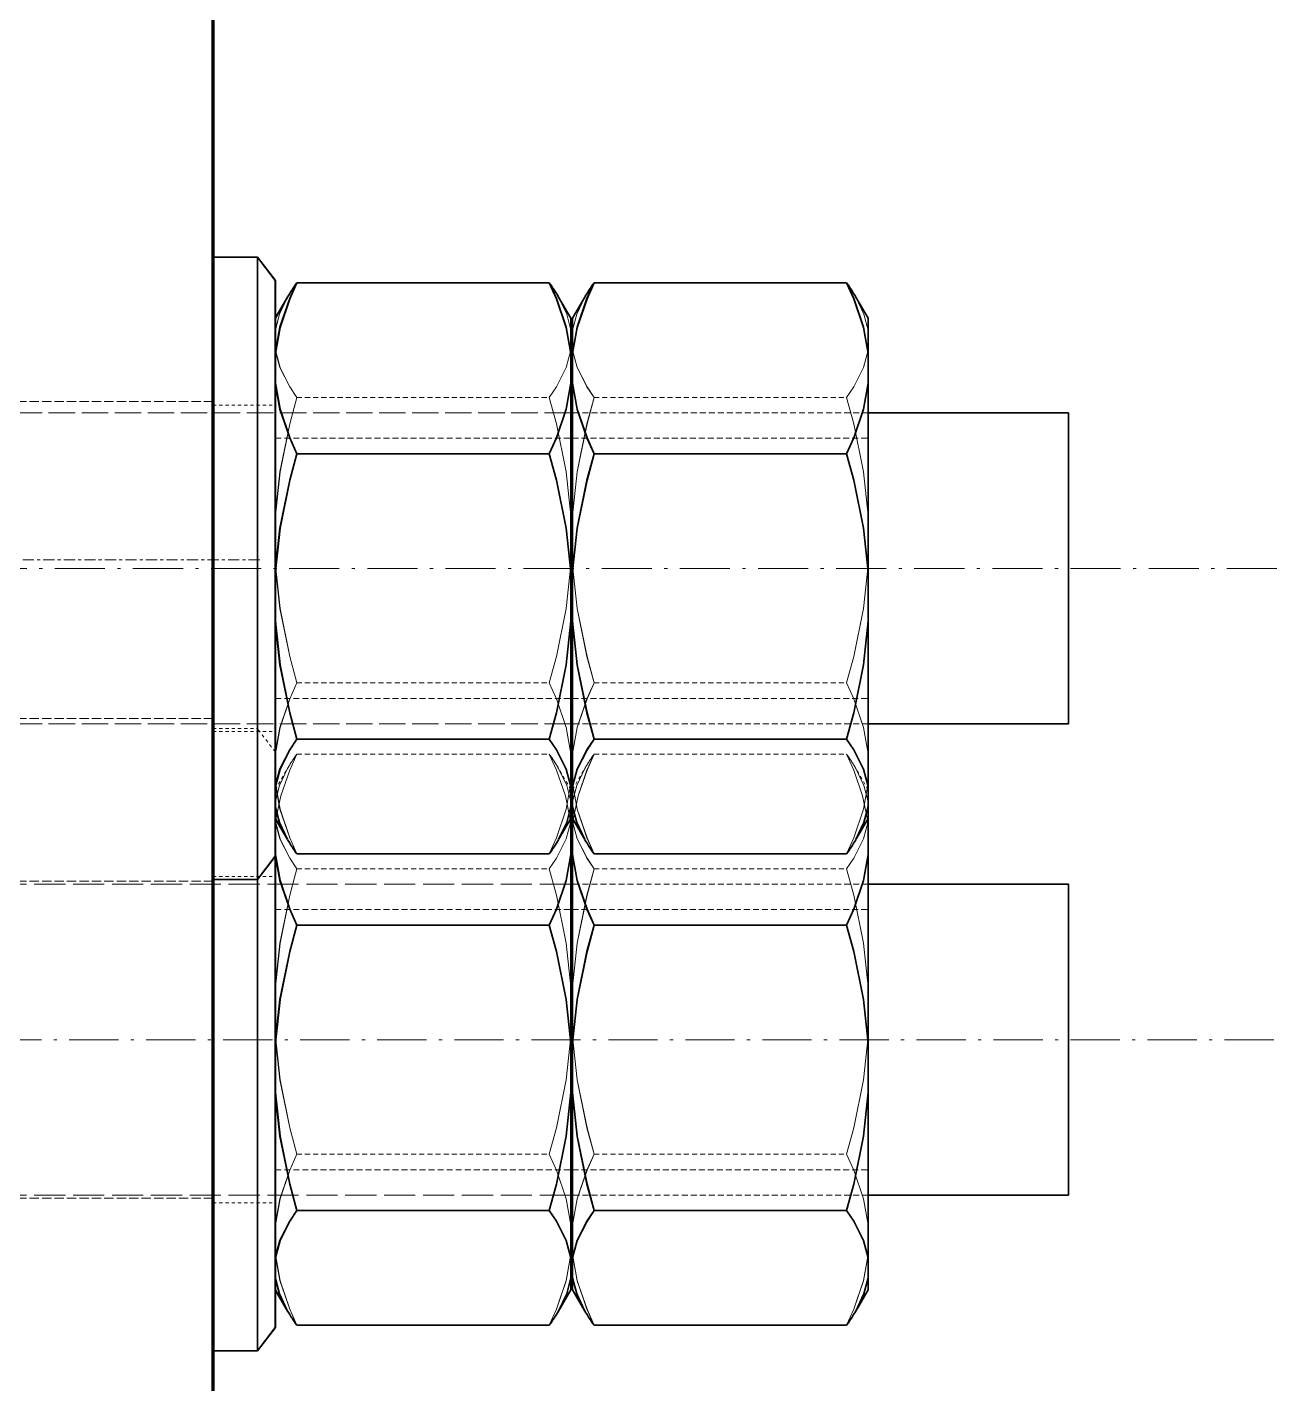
# Model space of a CAD drawing. Header units: millimetres. Extents: x 12184 to 41592, y 8990 to 29785.
# Drawn here: x 22309.97 to 22350.15, y 17357.9 to 17401.52 of the extents above; entities that cross this region are included whole.
import ezdxf

# ---------------------------------------------------------------- set-up
doc = ezdxf.new("R2010")
doc.units = ezdxf.units.MM
doc.linetypes.add('DASHDOT', pattern=[18.5, 12, -3, 0.5, -3])
doc.linetypes.add('DASHED', pattern=[15, 12, -3])

# ---------------------------------------------------------------- blocks, each defined once
blk = doc.blocks.new('A$C55E021B5')
at = {"color": 7, "lineweight": 35, "ltscale": 0.158333}
blk.add_line((1178.701, 1211.53), (1178.701, 1116.53), dxfattribs=at)
at = {"color": 7, "lineweight": 140, "ltscale": 0.158333}
blk.add_line((1178.701, 1116.53), (1178.701, 1211.53), dxfattribs=at)
at = {"color": 7, "lineweight": 35, "ltscale": 0.001576}
for p, q in [((1176.701, 1156.767), (1177.277, 1157.517)), ((1176.701, 1138.267), (1177.277, 1137.517)), ((1176.701, 1123.112), (1177.277, 1122.362))]:
    blk.add_line(p, q, dxfattribs=at)
at = {"color": 7, "lineweight": 35, "ltscale": 0.031951}
for p, q in [((1177.277, 1157.517), (1177.277, 1138.347)), ((1178.701, 1157.517), (1178.701, 1138.347))]:
    blk.add_line(p, q, dxfattribs=at)
at = {"color": 7, "linetype": 'DASHED', "lineweight": 13, "ltscale": 0.001383}
blk.add_line((1177.277, 1157.517), (1177.277, 1156.688), dxfattribs=at)
at = {"color": 7, "lineweight": 35, "ltscale": 0.002374}
for p, q in [((1178.701, 1157.517), (1177.277, 1157.517)), ((1178.701, 1137.517), (1177.277, 1137.517)), ((1178.701, 1122.362), (1177.277, 1122.362))]:
    blk.add_line(p, q, dxfattribs=at)
at = {"color": 7, "lineweight": 35, "ltscale": 0.013528}
for p, q in [((1166.452, 1156.696), (1158.335, 1156.696)), ((1176.01, 1156.696), (1167.893, 1156.696)), ((1166.452, 1151.201), (1158.335, 1151.201)), ((1176.01, 1151.201), (1167.893, 1151.201)), ((1166.452, 1142.023), (1158.335, 1142.023)), ((1176.01, 1142.023), (1167.893, 1142.023)), ((1166.452, 1138.339), (1158.335, 1138.339)), ((1176.01, 1138.339), (1167.893, 1138.339)), ((1166.452, 1136.046), (1158.335, 1136.046)), ((1176.01, 1136.046), (1167.893, 1136.046)), ((1166.452, 1126.868), (1158.335, 1126.868)), ((1176.01, 1126.868), (1167.893, 1126.868)), ((1166.452, 1123.184), (1158.335, 1123.184)), ((1176.01, 1123.184), (1167.893, 1123.184))]:
    blk.add_line(p, q, dxfattribs=at)
at = {"color": 7, "lineweight": 35, "ltscale": 0.029554}
blk.add_line((1176.701, 1156.767), (1176.701, 1139.035), dxfattribs=at)
at = {"color": 7, "linetype": 'DASHED', "lineweight": 13, "ltscale": 0.031951}
blk.add_line((1177.277, 1156.688), (1177.277, 1137.517), dxfattribs=at)
at = {"color": 7, "lineweight": 35, "ltscale": 0.001316}
for p, q in [((1157.643, 1155.558), (1158.038, 1156.241)), ((1167.143, 1155.558), (1166.749, 1156.241)), ((1167.201, 1155.558), (1167.596, 1156.241)), ((1176.701, 1155.558), (1176.306, 1156.241)), ((1157.643, 1139.477), (1158.038, 1138.793)), ((1167.143, 1139.477), (1166.749, 1138.793)), ((1167.201, 1139.477), (1167.596, 1138.793)), ((1176.701, 1139.477), (1176.306, 1138.793)), ((1157.643, 1124.322), (1158.038, 1123.638)), ((1167.143, 1124.322), (1166.749, 1123.638)), ((1167.201, 1124.322), (1167.596, 1123.638)), ((1176.701, 1124.322), (1176.306, 1123.638))]:
    blk.add_line(p, q, dxfattribs=at)
at = {"color": 7, "lineweight": 35, "ltscale": 0.001886}
for p, q in [((1157.643, 1155.558), (1157.643, 1154.426)), ((1167.143, 1155.558), (1167.143, 1154.426)), ((1167.201, 1155.558), (1167.201, 1154.426)), ((1176.701, 1155.558), (1176.701, 1154.426))]:
    blk.add_line(p, q, dxfattribs=at)
at = {"color": 7, "lineweight": 35, "ltscale": 0.001592}
for p, q in [((1157.643, 1153.471), (1157.643, 1154.426)), ((1167.143, 1153.471), (1167.143, 1154.426)), ((1167.201, 1153.471), (1167.201, 1154.426)), ((1176.701, 1153.471), (1176.701, 1154.426)), ((1157.643, 1138.316), (1157.643, 1139.271)), ((1167.143, 1138.316), (1167.143, 1139.271)), ((1167.201, 1138.316), (1167.201, 1139.271))]:
    blk.add_line(p, q, dxfattribs=at)
at = {"color": 7, "lineweight": 35, "ltscale": 0.010101}
for p, q in [((1157.643, 1153.471), (1157.643, 1147.41)), ((1167.143, 1153.471), (1167.143, 1147.41)), ((1167.201, 1153.471), (1167.201, 1147.41)), ((1176.701, 1153.471), (1176.701, 1147.41)), ((1157.643, 1138.316), (1157.643, 1132.255)), ((1167.143, 1138.316), (1167.143, 1132.255)), ((1167.201, 1138.316), (1167.201, 1132.255))]:
    blk.add_line(p, q, dxfattribs=at)
at = {"color": 7, "linetype": 'DASHED', "lineweight": 13, "ltscale": 0.013528}
for p, q in [((1166.452, 1153.011), (1158.335, 1153.011)), ((1176.01, 1153.011), (1167.893, 1153.011)), ((1166.452, 1143.833), (1158.335, 1143.833)), ((1176.01, 1143.833), (1167.893, 1143.833)), ((1166.452, 1141.541), (1158.335, 1141.541)), ((1176.01, 1141.541), (1167.893, 1141.541)), ((1166.452, 1137.856), (1158.335, 1137.856)), ((1176.01, 1137.856), (1167.893, 1137.856)), ((1166.452, 1128.678), (1158.335, 1128.678)), ((1176.01, 1128.678), (1167.893, 1128.678))]:
    blk.add_line(p, q, dxfattribs=at)
at = {"color": 7, "lineweight": 35, "ltscale": 0.00501}
blk.add_line((1151.201, 1152.517), (1151.201, 1149.511), dxfattribs=at)
at = {"color": 7, "lineweight": 35, "ltscale": 0.010737}
for p, q in [((1151.201, 1152.517), (1157.643, 1152.517)), ((1151.201, 1142.517), (1157.643, 1142.517)), ((1151.201, 1137.362), (1157.643, 1137.362)), ((1151.201, 1127.362), (1157.643, 1127.362))]:
    blk.add_line(p, q, dxfattribs=at)
at = {"color": 7, "linetype": 'DASHED', "lineweight": 13, "ltscale": 0.015834}
for p, q in [((1157.643, 1152.517), (1167.144, 1152.517)), ((1157.643, 1142.517), (1167.144, 1142.517)), ((1157.643, 1137.362), (1167.144, 1137.362)), ((1157.643, 1127.362), (1167.144, 1127.362))]:
    blk.add_line(p, q, dxfattribs=at)
at = {"color": 7, "lineweight": 35, "ltscale": 9.53674e-05}
for p, q in [((1167.144, 1152.517), (1167.201, 1152.517)), ((1167.144, 1142.517), (1167.201, 1142.517)), ((1167.144, 1137.362), (1167.201, 1137.362)), ((1167.144, 1127.362), (1167.201, 1127.362))]:
    blk.add_line(p, q, dxfattribs=at)
at = {"color": 7, "linetype": 'DASHED', "lineweight": 13, "ltscale": 0.070834}
for p, q in [((1167.201, 1152.517), (1209.701, 1152.517)), ((1167.201, 1142.517), (1209.701, 1142.517))]:
    blk.add_line(p, q, dxfattribs=at)
at = {"color": 7, "linetype": 'DASHED', "lineweight": 13, "ltscale": 0.003333}
for p, q in [((1178.701, 1152.767), (1176.701, 1152.767)), ((1178.701, 1142.267), (1176.701, 1142.267)), ((1178.701, 1137.612), (1176.701, 1137.612)), ((1178.701, 1127.112), (1176.701, 1127.112))]:
    blk.add_line(p, q, dxfattribs=at)
at = {"color": 7, "linetype": 'DASHED', "lineweight": 13, "ltscale": 0.025}
for p, q in [((1178.701, 1152.886), (1193.701, 1152.886)), ((1178.701, 1142.686), (1193.701, 1142.686)), ((1178.701, 1137.462), (1193.701, 1137.462)), ((1178.701, 1127.262), (1193.701, 1127.262))]:
    blk.add_line(p, q, dxfattribs=at)
at = {"color": 7, "linetype": 'DASHED', "lineweight": 13, "ltscale": 0.015833}
for p, q in [((1167.143, 1151.705), (1157.643, 1151.705)), ((1176.701, 1151.705), (1167.201, 1151.705)), ((1167.143, 1143.329), (1157.643, 1143.329)), ((1176.701, 1143.329), (1167.201, 1143.329)), ((1167.143, 1136.55), (1157.643, 1136.55)), ((1176.701, 1136.55), (1167.201, 1136.55)), ((1167.143, 1128.174), (1157.643, 1128.174)), ((1176.701, 1128.174), (1167.201, 1128.174))]:
    blk.add_line(p, q, dxfattribs=at)
at = {"color": 7, "lineweight": 35, "ltscale": 0.011657}
for p, q in [((1151.201, 1149.511), (1151.201, 1142.517)), ((1151.201, 1127.362), (1151.201, 1134.356))]:
    blk.add_line(p, q, dxfattribs=at)
at = {"color": 7, "linetype": 'DASHDOT', "lineweight": 13, "ltscale": 0.03}
blk.add_line((1177.201, 1147.786), (1195.201, 1147.786), dxfattribs=at)
at = {"color": 7, "linetype": 'DASHDOT', "lineweight": 13, "ltscale": 0.134001}
blk.add_line((1144.501, 1147.517), (1224.902, 1147.517), dxfattribs=at)
at = {"color": 7, "lineweight": 35, "ltscale": 0.00266}
for p, q in [((1157.643, 1145.814), (1157.643, 1147.41)), ((1167.143, 1145.814), (1167.143, 1147.41)), ((1167.201, 1145.814), (1167.201, 1147.41)), ((1176.701, 1145.814), (1176.701, 1147.41)), ((1157.643, 1130.659), (1157.643, 1132.255)), ((1167.143, 1130.659), (1167.143, 1132.255)), ((1167.201, 1130.659), (1167.201, 1132.255)), ((1176.701, 1130.659), (1176.701, 1132.255))]:
    blk.add_line(p, q, dxfattribs=at)
at = {"color": 7, "lineweight": 35, "ltscale": 0.008855}
for p, q in [((1157.643, 1145.814), (1157.643, 1140.501)), ((1167.143, 1145.814), (1167.143, 1140.501)), ((1167.201, 1145.814), (1167.201, 1140.501)), ((1176.701, 1145.814), (1176.701, 1140.501)), ((1157.643, 1130.659), (1157.643, 1125.346)), ((1167.143, 1130.659), (1167.143, 1125.346)), ((1167.201, 1130.659), (1167.201, 1125.346)), ((1176.701, 1130.659), (1176.701, 1125.346))]:
    blk.add_line(p, q, dxfattribs=at)
at = {"color": 7, "linetype": 'DASHED', "lineweight": 13, "ltscale": 0.001576}
blk.add_line((1176.701, 1141.612), (1177.277, 1142.362), dxfattribs=at)
at = {"color": 7, "linetype": 'DASHED', "lineweight": 13, "ltscale": 0.008075}
blk.add_line((1177.277, 1142.362), (1177.277, 1137.517), dxfattribs=at)
at = {"color": 7, "linetype": 'DASHED', "lineweight": 13, "ltscale": 0.002374}
blk.add_line((1178.701, 1142.362), (1177.277, 1142.362), dxfattribs=at)
at = {"color": 7, "linetype": 'DASHED', "lineweight": 13, "ltscale": 0.03195}
blk.add_line((1177.277, 1141.533), (1177.277, 1122.362), dxfattribs=at)
at = {"color": 7, "linetype": 'DASHED', "lineweight": 13, "ltscale": 0.001316}
for p, q in [((1157.643, 1140.402), (1158.038, 1141.086)), ((1167.143, 1140.402), (1166.749, 1141.086)), ((1167.201, 1140.402), (1167.596, 1141.086)), ((1176.701, 1140.402), (1176.306, 1141.086))]:
    blk.add_line(p, q, dxfattribs=at)
at = {"color": 7, "lineweight": 35, "ltscale": 0.001068}
for p, q in [((1157.643, 1139.861), (1157.643, 1140.501)), ((1167.143, 1139.861), (1167.143, 1140.501)), ((1167.201, 1139.861), (1167.201, 1140.501)), ((1176.701, 1139.861), (1176.701, 1140.501)), ((1157.643, 1124.706), (1157.643, 1125.346)), ((1167.143, 1124.706), (1167.143, 1125.346)), ((1167.201, 1124.706), (1167.201, 1125.346)), ((1176.701, 1124.706), (1176.701, 1125.346))]:
    blk.add_line(p, q, dxfattribs=at)
at = {"color": 7, "lineweight": 35, "ltscale": 0.000639343}
for p, q in [((1157.643, 1139.861), (1157.643, 1139.477)), ((1167.143, 1139.861), (1167.143, 1139.477)), ((1167.201, 1139.861), (1167.201, 1139.477)), ((1176.701, 1139.861), (1176.701, 1139.477)), ((1157.643, 1124.706), (1157.643, 1124.322)), ((1167.143, 1124.706), (1167.143, 1124.322)), ((1167.201, 1124.706), (1167.201, 1124.322)), ((1176.701, 1124.706), (1176.701, 1124.322))]:
    blk.add_line(p, q, dxfattribs=at)
at = {"color": 7, "lineweight": 35, "ltscale": 0.000343704}
for p, q in [((1157.643, 1139.477), (1157.643, 1139.271)), ((1167.143, 1139.477), (1167.143, 1139.271)), ((1167.201, 1139.477), (1167.201, 1139.271))]:
    blk.add_line(p, q, dxfattribs=at)
at = {"color": 7, "lineweight": 35, "ltscale": 0.000288735}
for p, q in [((1157.643, 1139.271), (1157.663, 1139.443)), ((1167.201, 1139.271), (1167.221, 1139.443))]:
    blk.add_line(p, q, dxfattribs=at)
at = {"color": 7, "lineweight": 35, "ltscale": 0.000288649}
for p, q in [((1167.143, 1139.271), (1167.124, 1139.443)), ((1176.701, 1139.271), (1176.682, 1139.443))]:
    blk.add_line(p, q, dxfattribs=at)
at = {"color": 7, "lineweight": 35, "ltscale": 0.001279}
for p, q in [((1176.701, 1139.035), (1176.701, 1138.267)), ((1176.701, 1123.88), (1176.701, 1123.112))]:
    blk.add_line(p, q, dxfattribs=at)
at = {"color": 7, "lineweight": 35, "ltscale": 0.025229}
blk.add_line((1176.701, 1139.017), (1176.701, 1123.88), dxfattribs=at)
at = {"color": 7, "lineweight": 35, "ltscale": 0.010021}
blk.add_line((1176.701, 1138.268), (1176.701, 1132.255), dxfattribs=at)
at = {"color": 7, "lineweight": 35, "ltscale": 0.001383}
for p, q in [((1177.277, 1138.347), (1177.277, 1137.517)), ((1178.701, 1138.347), (1178.701, 1137.517)), ((1177.277, 1123.192), (1177.277, 1122.362)), ((1178.701, 1123.192), (1178.701, 1122.362))]:
    blk.add_line(p, q, dxfattribs=at)
at = {"color": 7, "linetype": 'DASHED', "lineweight": 13, "ltscale": 0.000909042}
blk.add_line((1178.701, 1138.063), (1178.701, 1137.517), dxfattribs=at)
at = {"color": 7, "lineweight": 35, "ltscale": 0.005009}
blk.add_line((1151.201, 1134.356), (1151.201, 1137.362), dxfattribs=at)
at = {"color": 7, "linetype": 'DASHED', "lineweight": 13, "ltscale": 0.083334}
for p, q in [((1167.201, 1137.362), (1217.201, 1137.362)), ((1167.201, 1127.362), (1217.201, 1127.362))]:
    blk.add_line(p, q, dxfattribs=at)
at = {"color": 7, "lineweight": 35, "ltscale": 0.023875}
for p, q in [((1177.277, 1137.517), (1177.277, 1123.192)), ((1178.701, 1137.517), (1178.701, 1123.192))]:
    blk.add_line(p, q, dxfattribs=at)
at = {"color": 7, "linetype": 'DASHDOT', "lineweight": 13, "ltscale": 0.132001}
blk.add_line((1144.601, 1132.362), (1223.802, 1132.362), dxfattribs=at)
at = {"color": 7, "lineweight": 35}
for points in [[(1157.643, 1154.426), (1157.794, 1155.266), (1158.106, 1156.188), (1158.335, 1156.696)], [(1167.143, 1154.426), (1166.993, 1155.266), (1166.681, 1156.188), (1166.452, 1156.696)], [(1167.201, 1154.426), (1167.352, 1155.266), (1167.664, 1156.188), (1167.893, 1156.696)], [(1176.701, 1154.426), (1176.551, 1155.266), (1176.239, 1156.188), (1176.01, 1156.696)], [(1157.643, 1153.471), (1157.794, 1152.631), (1158.106, 1151.71), (1158.335, 1151.201)], [(1167.143, 1153.471), (1166.993, 1152.631), (1166.681, 1151.71), (1166.452, 1151.201)], [(1167.201, 1153.471), (1167.352, 1152.631), (1167.664, 1151.71), (1167.893, 1151.201)], [(1176.701, 1153.471), (1176.551, 1152.631), (1176.239, 1151.71), (1176.01, 1151.201)], [(1157.643, 1147.41), (1157.794, 1148.813), (1158.106, 1150.353), (1158.335, 1151.201)], [(1167.143, 1147.41), (1166.993, 1148.813), (1166.681, 1150.353), (1166.452, 1151.201)], [(1167.201, 1147.41), (1167.352, 1148.813), (1167.664, 1150.353), (1167.893, 1151.201)], [(1176.701, 1147.41), (1176.551, 1148.813), (1176.239, 1150.353), (1176.01, 1151.201)], [(1157.643, 1145.814), (1157.794, 1144.412), (1158.106, 1142.872), (1158.335, 1142.023)], [(1167.143, 1145.814), (1166.993, 1144.412), (1166.681, 1142.872), (1166.452, 1142.023)], [(1167.201, 1145.814), (1167.352, 1144.412), (1167.664, 1142.872), (1167.893, 1142.023)], [(1176.701, 1145.814), (1176.551, 1144.412), (1176.239, 1142.872), (1176.01, 1142.023)], [(1157.643, 1140.501), (1157.794, 1141.064), (1158.106, 1141.682), (1158.335, 1142.023)], [(1167.143, 1140.501), (1166.993, 1141.064), (1166.681, 1141.682), (1166.452, 1142.023)], [(1167.201, 1140.501), (1167.352, 1141.064), (1167.664, 1141.682), (1167.893, 1142.023)], [(1176.701, 1140.501), (1176.551, 1141.064), (1176.239, 1141.682), (1176.01, 1142.023)], [(1157.643, 1139.861), (1157.775, 1139.349), (1158.038, 1138.793)], [(1167.143, 1139.861), (1167.012, 1139.349), (1166.749, 1138.793)], [(1167.201, 1139.861), (1167.333, 1139.349), (1167.596, 1138.793)], [(1176.701, 1139.861), (1176.57, 1139.349), (1176.306, 1138.793)], [(1157.643, 1138.316), (1157.794, 1137.476), (1158.106, 1136.554), (1158.335, 1136.046)], [(1167.143, 1138.316), (1166.993, 1137.476), (1166.681, 1136.554), (1166.452, 1136.046)], [(1167.201, 1138.316), (1167.352, 1137.476), (1167.664, 1136.554), (1167.893, 1136.046)], [(1176.701, 1138.316), (1176.551, 1137.476), (1176.239, 1136.554), (1176.01, 1136.046)], [(1157.643, 1132.255), (1157.794, 1133.657), (1158.106, 1135.198), (1158.335, 1136.046)], [(1167.143, 1132.255), (1166.993, 1133.657), (1166.681, 1135.198), (1166.452, 1136.046)], [(1167.201, 1132.255), (1167.352, 1133.657), (1167.664, 1135.198), (1167.893, 1136.046)], [(1176.701, 1132.255), (1176.551, 1133.657), (1176.239, 1135.198), (1176.01, 1136.046)], [(1157.643, 1130.659), (1157.794, 1129.257), (1158.106, 1127.717), (1158.335, 1126.868)], [(1167.143, 1130.659), (1166.993, 1129.257), (1166.681, 1127.717), (1166.452, 1126.868)], [(1167.201, 1130.659), (1167.352, 1129.257), (1167.664, 1127.717), (1167.893, 1126.868)], [(1176.701, 1130.659), (1176.551, 1129.257), (1176.239, 1127.717), (1176.01, 1126.868)], [(1157.643, 1125.346), (1157.794, 1125.909), (1158.106, 1126.527), (1158.335, 1126.868)], [(1167.143, 1125.346), (1166.993, 1125.909), (1166.681, 1126.527), (1166.452, 1126.868)], [(1167.201, 1125.346), (1167.352, 1125.909), (1167.664, 1126.527), (1167.893, 1126.868)], [(1176.701, 1125.346), (1176.551, 1125.909), (1176.239, 1126.527), (1176.01, 1126.868)], [(1157.643, 1124.706), (1157.775, 1124.193), (1158.038, 1123.638)], [(1167.143, 1124.706), (1167.012, 1124.193), (1166.749, 1123.638)], [(1167.201, 1124.706), (1167.333, 1124.193), (1167.596, 1123.638)], [(1176.701, 1124.706), (1176.57, 1124.193), (1176.306, 1123.638)]]:
    blk.add_lwpolyline(points, dxfattribs=at)
at = {"color": 7, "linetype": 'DASHED', "lineweight": 13}
for points in [[(1157.643, 1155.174), (1157.775, 1155.686), (1158.038, 1156.241)], [(1167.143, 1155.174), (1167.012, 1155.686), (1166.749, 1156.241)], [(1167.201, 1155.174), (1167.333, 1155.686), (1167.596, 1156.241)], [(1176.701, 1155.174), (1176.57, 1155.686), (1176.306, 1156.241)], [(1157.643, 1154.533), (1157.794, 1153.97), (1158.106, 1153.352), (1158.335, 1153.011)], [(1167.143, 1154.533), (1166.993, 1153.97), (1166.681, 1153.352), (1166.452, 1153.011)], [(1167.201, 1154.533), (1167.352, 1153.97), (1167.664, 1153.352), (1167.893, 1153.011)], [(1176.701, 1154.533), (1176.551, 1153.97), (1176.239, 1153.352), (1176.01, 1153.011)], [(1157.643, 1149.22), (1157.794, 1150.623), (1158.106, 1152.163), (1158.335, 1153.011)], [(1167.143, 1149.22), (1166.993, 1150.623), (1166.681, 1152.163), (1166.452, 1153.011)], [(1167.201, 1149.22), (1167.352, 1150.623), (1167.664, 1152.163), (1167.893, 1153.011)], [(1176.701, 1149.22), (1176.551, 1150.623), (1176.239, 1152.163), (1176.01, 1153.011)], [(1157.643, 1147.624), (1157.794, 1146.222), (1158.106, 1144.682), (1158.335, 1143.833)], [(1167.143, 1147.624), (1166.993, 1146.222), (1166.681, 1144.682), (1166.452, 1143.833)], [(1167.201, 1147.624), (1167.352, 1146.222), (1167.664, 1144.682), (1167.893, 1143.833)], [(1176.701, 1147.624), (1176.551, 1146.222), (1176.239, 1144.682), (1176.01, 1143.833)], [(1157.643, 1141.564), (1157.794, 1142.403), (1158.106, 1143.325), (1158.335, 1143.833)], [(1167.143, 1141.564), (1166.993, 1142.403), (1166.681, 1143.325), (1166.452, 1143.833)], [(1167.201, 1141.564), (1167.352, 1142.403), (1167.664, 1143.325), (1167.893, 1143.833)], [(1176.701, 1141.564), (1176.551, 1142.403), (1176.239, 1143.325), (1176.01, 1143.833)], [(1157.663, 1139.443), (1157.819, 1140.202), (1158.106, 1141.032), (1158.335, 1141.541)], [(1167.124, 1139.443), (1166.968, 1140.202), (1166.681, 1141.032), (1166.452, 1141.541)], [(1167.221, 1139.443), (1167.376, 1140.202), (1167.664, 1141.032), (1167.893, 1141.541)], [(1176.682, 1139.443), (1176.526, 1140.202), (1176.239, 1141.032), (1176.01, 1141.541)], [(1157.643, 1140.019), (1157.775, 1140.531), (1158.038, 1141.086)], [(1167.143, 1140.019), (1167.012, 1140.531), (1166.749, 1141.086)], [(1167.201, 1140.019), (1167.333, 1140.531), (1167.596, 1141.086)], [(1176.701, 1140.019), (1176.57, 1140.531), (1176.306, 1141.086)], [(1157.643, 1140.609), (1157.794, 1139.769), (1158.106, 1138.847), (1158.335, 1138.339)], [(1167.143, 1140.609), (1166.993, 1139.769), (1166.681, 1138.847), (1166.452, 1138.339)], [(1167.201, 1140.609), (1167.352, 1139.769), (1167.664, 1138.847), (1167.893, 1138.339)], [(1176.701, 1140.609), (1176.551, 1139.769), (1176.239, 1138.847), (1176.01, 1138.339)], [(1157.643, 1139.378), (1157.794, 1138.815), (1158.106, 1138.197), (1158.335, 1137.856)], [(1167.143, 1139.378), (1166.993, 1138.815), (1166.681, 1138.197), (1166.452, 1137.856)], [(1167.201, 1139.378), (1167.352, 1138.815), (1167.664, 1138.197), (1167.893, 1137.856)], [(1176.701, 1139.378), (1176.551, 1138.815), (1176.239, 1138.197), (1176.01, 1137.856)], [(1157.643, 1134.065), (1157.794, 1135.468), (1158.106, 1137.008), (1158.335, 1137.856)], [(1167.143, 1134.065), (1166.993, 1135.468), (1166.681, 1137.008), (1166.452, 1137.856)], [(1167.201, 1134.065), (1167.352, 1135.468), (1167.664, 1137.008), (1167.893, 1137.856)], [(1176.701, 1134.065), (1176.551, 1135.468), (1176.239, 1137.008), (1176.01, 1137.856)], [(1157.643, 1132.469), (1157.794, 1131.067), (1158.106, 1129.527), (1158.335, 1128.678)], [(1167.143, 1132.469), (1166.993, 1131.067), (1166.681, 1129.527), (1166.452, 1128.678)], [(1167.201, 1132.469), (1167.352, 1131.067), (1167.664, 1129.527), (1167.893, 1128.678)], [(1176.701, 1132.469), (1176.551, 1131.067), (1176.239, 1129.527), (1176.01, 1128.678)], [(1157.643, 1126.408), (1157.794, 1127.248), (1158.106, 1128.17), (1158.335, 1128.678)], [(1167.143, 1126.408), (1166.993, 1127.248), (1166.681, 1128.17), (1166.452, 1128.678)], [(1167.201, 1126.408), (1167.352, 1127.248), (1167.664, 1128.17), (1167.893, 1128.678)], [(1176.701, 1126.408), (1176.551, 1127.248), (1176.239, 1128.17), (1176.01, 1128.678)], [(1157.643, 1125.453), (1157.794, 1124.614), (1158.106, 1123.692), (1158.335, 1123.184)], [(1167.143, 1125.453), (1166.993, 1124.614), (1166.681, 1123.692), (1166.452, 1123.184)], [(1167.201, 1125.453), (1167.352, 1124.614), (1167.664, 1123.692), (1167.893, 1123.184)], [(1176.701, 1125.453), (1176.551, 1124.614), (1176.239, 1123.692), (1176.01, 1123.184)]]:
    blk.add_lwpolyline(points, dxfattribs=at)
at = {"color": 7, "lineweight": 35}
for centre, start, end in [((1162.605, 1153.582), 143.9045, 149.7877), ((1162.182, 1153.582), 30.2123, 36.0955), ((1172.163, 1153.582), 143.9045, 149.7877), ((1171.739, 1153.582), 30.2123, 36.0955), ((1162.605, 1141.452), 210.2123, 216.0955), ((1162.182, 1141.452), 323.9045, 329.7877), ((1172.163, 1141.452), 210.2123, 216.0955), ((1171.739, 1141.452), 323.9045, 329.7877), ((1162.605, 1126.297), 210.2123, 216.0955), ((1162.182, 1126.297), 323.9045, 329.7877), ((1172.163, 1126.297), 210.2123, 216.0955), ((1171.739, 1126.297), 323.9045, 329.7877)]:
    blk.add_arc(centre, 5.285, start, end, dxfattribs=at)
at = {"color": 7, "linetype": 'DASHED', "lineweight": 13}
for centre, start, end in [((1162.605, 1138.427), 143.9045, 149.7877), ((1162.182, 1138.427), 30.2123, 36.0955), ((1172.163, 1138.427), 143.9045, 149.7877), ((1171.739, 1138.427), 30.2123, 36.0955)]:
    blk.add_arc(centre, 5.285, start, end, dxfattribs=at)
blk = doc.blocks.new('1')
at = {"color": 7, "lineweight": 35, "ltscale": 0.158333}
blk.add_line((22315.947, 17448.134), (22315.947, 17353.134), dxfattribs=at)
at = {"color": 7, "lineweight": 140, "ltscale": 0.158333}
blk.add_line((22315.947, 17353.134), (22315.947, 17448.134), dxfattribs=at)
at = {"color": 7, "lineweight": 35, "ltscale": 0.031951}
for p, q in [((22315.947, 17394.121), (22315.947, 17374.951)), ((22317.371, 17394.121), (22317.371, 17374.951))]:
    blk.add_line(p, q, dxfattribs=at)
at = {"color": 7, "lineweight": 35, "ltscale": 0.002374}
for p, q in [((22315.947, 17394.121), (22317.371, 17394.121)), ((22315.947, 17374.121), (22317.371, 17374.121)), ((22315.947, 17358.966), (22317.371, 17358.966))]:
    blk.add_line(p, q, dxfattribs=at)
at = {"color": 7, "linetype": 'DASHED', "lineweight": 13, "ltscale": 0.001383}
blk.add_line((22317.371, 17394.121), (22317.371, 17393.291), dxfattribs=at)
at = {"color": 7, "lineweight": 35, "ltscale": 0.001576}
for p, q in [((22317.947, 17393.371), (22317.371, 17394.121)), ((22317.947, 17374.871), (22317.371, 17374.121)), ((22317.947, 17359.716), (22317.371, 17358.966))]:
    blk.add_line(p, q, dxfattribs=at)
at = {"color": 7, "linetype": 'DASHED', "lineweight": 13, "ltscale": 0.031951}
blk.add_line((22317.371, 17393.291), (22317.371, 17374.121), dxfattribs=at)
at = {"color": 7, "lineweight": 35, "ltscale": 0.029554}
blk.add_line((22317.947, 17393.371), (22317.947, 17375.638), dxfattribs=at)
at = {"color": 7, "lineweight": 35, "ltscale": 0.013528}
for p, q in [((22318.638, 17393.299), (22326.755, 17393.299)), ((22328.195, 17393.299), (22336.312, 17393.299)), ((22318.638, 17387.805), (22326.755, 17387.805)), ((22328.195, 17387.805), (22336.312, 17387.805)), ((22318.638, 17378.627), (22326.755, 17378.627)), ((22328.195, 17378.627), (22336.312, 17378.627)), ((22318.638, 17374.943), (22326.755, 17374.943)), ((22328.195, 17374.943), (22336.312, 17374.943)), ((22318.638, 17372.65), (22326.755, 17372.65)), ((22328.195, 17372.65), (22336.312, 17372.65)), ((22318.638, 17363.472), (22326.755, 17363.472)), ((22328.195, 17363.472), (22336.312, 17363.472)), ((22318.638, 17359.788), (22326.755, 17359.788)), ((22328.195, 17359.788), (22336.312, 17359.788))]:
    blk.add_line(p, q, dxfattribs=at)
at = {"color": 7, "lineweight": 35, "ltscale": 0.001316}
for p, q in [((22317.947, 17392.161), (22318.341, 17392.845)), ((22327.446, 17392.161), (22327.051, 17392.845)), ((22327.504, 17392.161), (22327.899, 17392.845)), ((22337.004, 17392.161), (22336.609, 17392.845)), ((22317.947, 17376.081), (22318.341, 17375.397)), ((22327.446, 17376.081), (22327.051, 17375.397)), ((22327.504, 17376.081), (22327.899, 17375.397)), ((22337.004, 17376.081), (22336.609, 17375.397)), ((22317.947, 17360.926), (22318.341, 17360.242)), ((22327.446, 17360.926), (22327.051, 17360.242)), ((22327.504, 17360.926), (22327.899, 17360.242)), ((22337.004, 17360.926), (22336.609, 17360.242))]:
    blk.add_line(p, q, dxfattribs=at)
at = {"color": 7, "lineweight": 35, "ltscale": 0.001886}
for p, q in [((22317.947, 17392.161), (22317.947, 17391.03)), ((22327.446, 17392.161), (22327.446, 17391.03)), ((22327.504, 17392.161), (22327.504, 17391.03)), ((22337.004, 17392.161), (22337.004, 17391.03))]:
    blk.add_line(p, q, dxfattribs=at)
at = {"color": 7, "lineweight": 35, "ltscale": 0.001592}
for p, q in [((22317.947, 17390.075), (22317.947, 17391.03)), ((22327.446, 17390.075), (22327.446, 17391.03)), ((22327.504, 17390.075), (22327.504, 17391.03)), ((22337.004, 17390.075), (22337.004, 17391.03)), ((22327.446, 17374.919), (22327.446, 17375.875)), ((22327.504, 17374.919), (22327.504, 17375.875)), ((22337.004, 17374.919), (22337.004, 17375.875))]:
    blk.add_line(p, q, dxfattribs=at)
at = {"color": 7, "lineweight": 35, "ltscale": 0.010101}
for p, q in [((22317.947, 17390.075), (22317.947, 17384.014)), ((22327.446, 17390.075), (22327.446, 17384.014)), ((22327.504, 17390.075), (22327.504, 17384.014)), ((22337.004, 17390.075), (22337.004, 17384.014)), ((22327.446, 17374.919), (22327.446, 17368.859)), ((22327.504, 17374.919), (22327.504, 17368.859)), ((22337.004, 17374.919), (22337.004, 17368.859))]:
    blk.add_line(p, q, dxfattribs=at)
at = {"color": 7, "linetype": 'DASHED', "lineweight": 13, "ltscale": 0.025}
for p, q in [((22315.947, 17389.49), (22300.947, 17389.49)), ((22315.947, 17379.29), (22300.947, 17379.29)), ((22315.947, 17374.066), (22300.947, 17374.066)), ((22315.947, 17363.866), (22300.947, 17363.866))]:
    blk.add_line(p, q, dxfattribs=at)
at = {"color": 7, "linetype": 'DASHED', "lineweight": 13, "ltscale": 0.003333}
for p, q in [((22315.947, 17389.371), (22317.947, 17389.371)), ((22315.947, 17378.871), (22317.947, 17378.871)), ((22315.947, 17374.216), (22317.947, 17374.216)), ((22315.947, 17363.716), (22317.947, 17363.716))]:
    blk.add_line(p, q, dxfattribs=at)
at = {"color": 7, "linetype": 'DASHED', "lineweight": 13, "ltscale": 0.013528}
for p, q in [((22318.638, 17389.615), (22326.755, 17389.615)), ((22328.195, 17389.615), (22336.312, 17389.615)), ((22318.638, 17380.437), (22326.755, 17380.437)), ((22328.195, 17380.437), (22336.312, 17380.437)), ((22318.638, 17378.144), (22326.755, 17378.144)), ((22328.195, 17378.144), (22336.312, 17378.144)), ((22318.638, 17374.46), (22326.755, 17374.46)), ((22328.195, 17374.46), (22336.312, 17374.46)), ((22318.638, 17365.282), (22326.755, 17365.282)), ((22328.195, 17365.282), (22336.312, 17365.282))]:
    blk.add_line(p, q, dxfattribs=at)
at = {"color": 7, "linetype": 'DASHED', "lineweight": 13, "ltscale": 0.070834}
for p, q in [((22327.446, 17389.121), (22284.946, 17389.121)), ((22327.446, 17379.121), (22284.946, 17379.121))]:
    blk.add_line(p, q, dxfattribs=at)
at = {"color": 7, "lineweight": 35, "ltscale": 9.53674e-05}
for p, q in [((22327.504, 17389.121), (22327.446, 17389.121)), ((22327.504, 17379.121), (22327.446, 17379.121)), ((22327.504, 17373.966), (22327.446, 17373.966)), ((22327.504, 17363.966), (22327.446, 17363.966))]:
    blk.add_line(p, q, dxfattribs=at)
at = {"color": 7, "linetype": 'DASHED', "lineweight": 13, "ltscale": 0.015834}
for p, q in [((22337.004, 17389.121), (22327.504, 17389.121)), ((22337.004, 17379.121), (22327.504, 17379.121)), ((22337.004, 17373.966), (22327.504, 17373.966)), ((22337.004, 17363.966), (22327.504, 17363.966))]:
    blk.add_line(p, q, dxfattribs=at)
at = {"color": 7, "lineweight": 35, "ltscale": 0.010737}
for p, q in [((22343.446, 17389.121), (22337.004, 17389.121)), ((22343.446, 17379.121), (22337.004, 17379.121)), ((22343.446, 17373.966), (22337.004, 17373.966)), ((22343.446, 17363.966), (22337.004, 17363.966))]:
    blk.add_line(p, q, dxfattribs=at)
at = {"color": 7, "lineweight": 35, "ltscale": 0.00501}
blk.add_line((22343.446, 17389.121), (22343.446, 17386.115), dxfattribs=at)
at = {"color": 7, "linetype": 'DASHED', "lineweight": 13, "ltscale": 0.015833}
for p, q in [((22317.947, 17388.309), (22327.446, 17388.309)), ((22327.504, 17388.309), (22337.004, 17388.309)), ((22317.947, 17379.933), (22327.446, 17379.933)), ((22327.504, 17379.933), (22337.004, 17379.933)), ((22317.947, 17373.154), (22327.446, 17373.154)), ((22327.504, 17373.154), (22337.004, 17373.154)), ((22317.947, 17364.778), (22327.446, 17364.778)), ((22327.504, 17364.778), (22337.004, 17364.778))]:
    blk.add_line(p, q, dxfattribs=at)
at = {"color": 7, "lineweight": 35, "ltscale": 0.011657}
for p, q in [((22343.446, 17386.115), (22343.446, 17379.121)), ((22343.446, 17363.966), (22343.446, 17370.96))]:
    blk.add_line(p, q, dxfattribs=at)
at = {"color": 7, "linetype": 'DASHDOT', "lineweight": 13, "ltscale": 0.134001}
blk.add_line((22350.147, 17384.121), (22269.746, 17384.121), dxfattribs=at)
at = {"color": 7, "linetype": 'DASHDOT', "lineweight": 13, "ltscale": 0.03}
blk.add_line((22317.446, 17384.39), (22299.446, 17384.39), dxfattribs=at)
at = {"color": 7, "lineweight": 35, "ltscale": 0.00266}
for p, q in [((22317.947, 17382.418), (22317.947, 17384.014)), ((22327.446, 17382.418), (22327.446, 17384.014)), ((22327.504, 17382.418), (22327.504, 17384.014)), ((22337.004, 17382.418), (22337.004, 17384.014)), ((22317.947, 17367.263), (22317.947, 17368.859)), ((22327.446, 17367.263), (22327.446, 17368.859)), ((22327.504, 17367.263), (22327.504, 17368.859)), ((22337.004, 17367.263), (22337.004, 17368.859))]:
    blk.add_line(p, q, dxfattribs=at)
at = {"color": 7, "lineweight": 35, "ltscale": 0.008855}
for p, q in [((22317.947, 17382.418), (22317.947, 17377.105)), ((22327.446, 17382.418), (22327.446, 17377.105)), ((22327.504, 17382.418), (22327.504, 17377.105)), ((22337.004, 17382.418), (22337.004, 17377.105)), ((22317.947, 17367.263), (22317.947, 17361.95)), ((22327.446, 17367.263), (22327.446, 17361.95)), ((22327.504, 17367.263), (22327.504, 17361.95)), ((22337.004, 17367.263), (22337.004, 17361.95))]:
    blk.add_line(p, q, dxfattribs=at)
at = {"color": 7, "linetype": 'DASHED', "lineweight": 13, "ltscale": 0.002374}
blk.add_line((22315.947, 17378.966), (22317.371, 17378.966), dxfattribs=at)
at = {"color": 7, "linetype": 'DASHED', "lineweight": 13, "ltscale": 0.008075}
blk.add_line((22317.371, 17378.966), (22317.371, 17374.121), dxfattribs=at)
at = {"color": 7, "linetype": 'DASHED', "lineweight": 13, "ltscale": 0.001576}
blk.add_line((22317.947, 17378.216), (22317.371, 17378.966), dxfattribs=at)
at = {"color": 7, "linetype": 'DASHED', "lineweight": 13, "ltscale": 0.03195}
blk.add_line((22317.371, 17378.136), (22317.371, 17358.966), dxfattribs=at)
at = {"color": 7, "linetype": 'DASHED', "lineweight": 13, "ltscale": 0.001316}
for p, q in [((22317.947, 17377.006), (22318.341, 17377.69)), ((22327.446, 17377.006), (22327.051, 17377.69)), ((22327.504, 17377.006), (22327.899, 17377.69)), ((22337.004, 17377.006), (22336.609, 17377.69))]:
    blk.add_line(p, q, dxfattribs=at)
at = {"color": 7, "lineweight": 35, "ltscale": 0.001068}
for p, q in [((22317.947, 17376.464), (22317.947, 17377.105)), ((22327.446, 17376.464), (22327.446, 17377.105)), ((22327.504, 17376.464), (22327.504, 17377.105)), ((22337.004, 17376.464), (22337.004, 17377.105)), ((22317.947, 17361.309), (22317.947, 17361.95)), ((22327.446, 17361.309), (22327.446, 17361.95)), ((22327.504, 17361.309), (22327.504, 17361.95)), ((22337.004, 17361.309), (22337.004, 17361.95))]:
    blk.add_line(p, q, dxfattribs=at)
at = {"color": 7, "lineweight": 35, "ltscale": 0.000639343}
for p, q in [((22317.947, 17376.464), (22317.947, 17376.081)), ((22327.446, 17376.464), (22327.446, 17376.081)), ((22327.504, 17376.464), (22327.504, 17376.081)), ((22337.004, 17376.464), (22337.004, 17376.081)), ((22317.947, 17361.309), (22317.947, 17360.926)), ((22327.446, 17361.309), (22327.446, 17360.926)), ((22327.504, 17361.309), (22327.504, 17360.926)), ((22337.004, 17361.309), (22337.004, 17360.926))]:
    blk.add_line(p, q, dxfattribs=at)
at = {"color": 7, "lineweight": 35, "ltscale": 0.000288649}
for p, q in [((22317.947, 17375.875), (22317.966, 17376.047)), ((22327.504, 17375.875), (22327.523, 17376.047))]:
    blk.add_line(p, q, dxfattribs=at)
at = {"color": 7, "lineweight": 35, "ltscale": 0.000288735}
for p, q in [((22327.446, 17375.875), (22327.427, 17376.047)), ((22337.004, 17375.875), (22336.984, 17376.047))]:
    blk.add_line(p, q, dxfattribs=at)
at = {"color": 7, "lineweight": 35, "ltscale": 0.000343704}
for p, q in [((22327.446, 17376.081), (22327.446, 17375.875)), ((22327.504, 17376.081), (22327.504, 17375.875)), ((22337.004, 17376.081), (22337.004, 17375.875))]:
    blk.add_line(p, q, dxfattribs=at)
at = {"color": 7, "lineweight": 35, "ltscale": 0.001279}
for p, q in [((22317.947, 17375.638), (22317.947, 17374.871)), ((22317.947, 17360.483), (22317.947, 17359.716))]:
    blk.add_line(p, q, dxfattribs=at)
at = {"color": 7, "lineweight": 35, "ltscale": 0.025229}
blk.add_line((22317.947, 17375.62), (22317.947, 17360.483), dxfattribs=at)
at = {"color": 7, "lineweight": 35, "ltscale": 0.001383}
for p, q in [((22315.947, 17374.951), (22315.947, 17374.121)), ((22317.371, 17374.951), (22317.371, 17374.121)), ((22315.947, 17359.796), (22315.947, 17358.966)), ((22317.371, 17359.796), (22317.371, 17358.966))]:
    blk.add_line(p, q, dxfattribs=at)
at = {"color": 7, "linetype": 'DASHED', "lineweight": 13, "ltscale": 0.000909042}
blk.add_line((22315.947, 17374.666), (22315.947, 17374.121), dxfattribs=at)
at = {"color": 7, "lineweight": 35, "ltscale": 0.010021}
blk.add_line((22317.947, 17374.871), (22317.947, 17368.859), dxfattribs=at)
at = {"color": 7, "lineweight": 35, "ltscale": 0.023875}
for p, q in [((22315.947, 17374.121), (22315.947, 17359.796)), ((22317.371, 17374.121), (22317.371, 17359.796))]:
    blk.add_line(p, q, dxfattribs=at)
at = {"color": 7, "linetype": 'DASHED', "lineweight": 13, "ltscale": 0.083334}
for p, q in [((22327.446, 17373.966), (22277.446, 17373.966)), ((22327.446, 17363.966), (22277.446, 17363.966))]:
    blk.add_line(p, q, dxfattribs=at)
at = {"color": 7, "lineweight": 35, "ltscale": 0.005009}
blk.add_line((22343.446, 17370.96), (22343.446, 17373.966), dxfattribs=at)
at = {"color": 7, "linetype": 'DASHDOT', "lineweight": 13, "ltscale": 0.132001}
blk.add_line((22350.046, 17368.966), (22270.846, 17368.966), dxfattribs=at)
at = {"color": 7, "lineweight": 35}
for points in [[(22317.947, 17391.03), (22318.097, 17391.869), (22318.409, 17392.791), (22318.638, 17393.299)], [(22327.446, 17391.03), (22327.296, 17391.869), (22326.984, 17392.791), (22326.755, 17393.299)], [(22327.504, 17391.03), (22327.654, 17391.869), (22327.967, 17392.791), (22328.195, 17393.299)], [(22337.004, 17391.03), (22336.854, 17391.869), (22336.541, 17392.791), (22336.312, 17393.299)], [(22317.947, 17390.075), (22318.097, 17389.235), (22318.409, 17388.313), (22318.638, 17387.805)], [(22327.446, 17390.075), (22327.296, 17389.235), (22326.984, 17388.313), (22326.755, 17387.805)], [(22327.504, 17390.075), (22327.654, 17389.235), (22327.967, 17388.313), (22328.195, 17387.805)], [(22337.004, 17390.075), (22336.854, 17389.235), (22336.541, 17388.313), (22336.312, 17387.805)], [(22317.947, 17384.014), (22318.097, 17385.416), (22318.409, 17386.956), (22318.638, 17387.805)], [(22327.446, 17384.014), (22327.296, 17385.416), (22326.984, 17386.956), (22326.755, 17387.805)], [(22327.504, 17384.014), (22327.654, 17385.416), (22327.967, 17386.956), (22328.195, 17387.805)], [(22337.004, 17384.014), (22336.854, 17385.416), (22336.541, 17386.956), (22336.312, 17387.805)], [(22317.947, 17382.418), (22318.097, 17381.016), (22318.409, 17379.476), (22318.638, 17378.627)], [(22327.446, 17382.418), (22327.296, 17381.016), (22326.984, 17379.476), (22326.755, 17378.627)], [(22327.504, 17382.418), (22327.654, 17381.016), (22327.967, 17379.476), (22328.195, 17378.627)], [(22337.004, 17382.418), (22336.854, 17381.016), (22336.541, 17379.476), (22336.312, 17378.627)], [(22317.947, 17377.105), (22318.097, 17377.668), (22318.409, 17378.286), (22318.638, 17378.627)], [(22327.446, 17377.105), (22327.296, 17377.668), (22326.984, 17378.286), (22326.755, 17378.627)], [(22327.504, 17377.105), (22327.654, 17377.668), (22327.967, 17378.286), (22328.195, 17378.627)], [(22337.004, 17377.105), (22336.854, 17377.668), (22336.541, 17378.286), (22336.312, 17378.627)], [(22317.947, 17376.464), (22318.078, 17375.952), (22318.341, 17375.397)], [(22327.446, 17376.464), (22327.315, 17375.952), (22327.051, 17375.397)], [(22327.504, 17376.464), (22327.636, 17375.952), (22327.899, 17375.397)], [(22337.004, 17376.464), (22336.872, 17375.952), (22336.609, 17375.397)], [(22317.947, 17374.919), (22318.097, 17374.08), (22318.409, 17373.158), (22318.638, 17372.65)], [(22327.446, 17374.919), (22327.296, 17374.08), (22326.984, 17373.158), (22326.755, 17372.65)], [(22327.504, 17374.919), (22327.654, 17374.08), (22327.967, 17373.158), (22328.195, 17372.65)], [(22337.004, 17374.919), (22336.854, 17374.08), (22336.541, 17373.158), (22336.312, 17372.65)], [(22317.947, 17368.859), (22318.097, 17370.261), (22318.409, 17371.801), (22318.638, 17372.65)], [(22327.446, 17368.859), (22327.296, 17370.261), (22326.984, 17371.801), (22326.755, 17372.65)], [(22327.504, 17368.859), (22327.654, 17370.261), (22327.967, 17371.801), (22328.195, 17372.65)], [(22337.004, 17368.859), (22336.854, 17370.261), (22336.541, 17371.801), (22336.312, 17372.65)], [(22317.947, 17367.263), (22318.097, 17365.861), (22318.409, 17364.32), (22318.638, 17363.472)], [(22327.446, 17367.263), (22327.296, 17365.861), (22326.984, 17364.32), (22326.755, 17363.472)], [(22327.504, 17367.263), (22327.654, 17365.861), (22327.967, 17364.32), (22328.195, 17363.472)], [(22337.004, 17367.263), (22336.854, 17365.861), (22336.541, 17364.32), (22336.312, 17363.472)], [(22317.947, 17361.95), (22318.097, 17362.513), (22318.409, 17363.131), (22318.638, 17363.472)], [(22327.446, 17361.95), (22327.296, 17362.513), (22326.984, 17363.131), (22326.755, 17363.472)], [(22327.504, 17361.95), (22327.654, 17362.513), (22327.967, 17363.131), (22328.195, 17363.472)], [(22337.004, 17361.95), (22336.854, 17362.513), (22336.541, 17363.131), (22336.312, 17363.472)], [(22317.947, 17361.309), (22318.078, 17360.797), (22318.341, 17360.242)], [(22327.446, 17361.309), (22327.315, 17360.797), (22327.051, 17360.242)], [(22327.504, 17361.309), (22327.636, 17360.797), (22327.899, 17360.242)], [(22337.004, 17361.309), (22336.872, 17360.797), (22336.609, 17360.242)]]:
    blk.add_lwpolyline(points, dxfattribs=at)
at = {"color": 7, "linetype": 'DASHED', "lineweight": 13}
for points in [[(22317.947, 17391.778), (22318.078, 17392.29), (22318.341, 17392.845)], [(22327.446, 17391.778), (22327.315, 17392.29), (22327.051, 17392.845)], [(22327.504, 17391.778), (22327.636, 17392.29), (22327.899, 17392.845)], [(22337.004, 17391.778), (22336.872, 17392.29), (22336.609, 17392.845)], [(22317.947, 17391.137), (22318.097, 17390.574), (22318.409, 17389.956), (22318.638, 17389.615)], [(22327.446, 17391.137), (22327.296, 17390.574), (22326.984, 17389.956), (22326.755, 17389.615)], [(22327.504, 17391.137), (22327.654, 17390.574), (22327.967, 17389.956), (22328.195, 17389.615)], [(22337.004, 17391.137), (22336.854, 17390.574), (22336.541, 17389.956), (22336.312, 17389.615)], [(22317.947, 17385.824), (22318.097, 17387.226), (22318.409, 17388.766), (22318.638, 17389.615)], [(22327.446, 17385.824), (22327.296, 17387.226), (22326.984, 17388.766), (22326.755, 17389.615)], [(22327.504, 17385.824), (22327.654, 17387.226), (22327.967, 17388.766), (22328.195, 17389.615)], [(22337.004, 17385.824), (22336.854, 17387.226), (22336.541, 17388.766), (22336.312, 17389.615)], [(22317.947, 17384.228), (22318.097, 17382.826), (22318.409, 17381.286), (22318.638, 17380.437)], [(22327.446, 17384.228), (22327.296, 17382.826), (22326.984, 17381.286), (22326.755, 17380.437)], [(22327.504, 17384.228), (22327.654, 17382.826), (22327.967, 17381.286), (22328.195, 17380.437)], [(22337.004, 17384.228), (22336.854, 17382.826), (22336.541, 17381.286), (22336.312, 17380.437)], [(22317.947, 17378.167), (22318.097, 17379.007), (22318.409, 17379.929), (22318.638, 17380.437)], [(22327.446, 17378.167), (22327.296, 17379.007), (22326.984, 17379.929), (22326.755, 17380.437)], [(22327.504, 17378.167), (22327.654, 17379.007), (22327.967, 17379.929), (22328.195, 17380.437)], [(22337.004, 17378.167), (22336.854, 17379.007), (22336.541, 17379.929), (22336.312, 17380.437)], [(22317.966, 17376.047), (22318.121, 17376.806), (22318.409, 17377.636), (22318.638, 17378.144)], [(22327.427, 17376.047), (22327.271, 17376.806), (22326.984, 17377.636), (22326.755, 17378.144)], [(22327.523, 17376.047), (22327.679, 17376.806), (22327.967, 17377.636), (22328.195, 17378.144)], [(22336.984, 17376.047), (22336.829, 17376.806), (22336.541, 17377.636), (22336.312, 17378.144)], [(22317.947, 17376.622), (22318.078, 17377.135), (22318.341, 17377.69)], [(22327.446, 17376.622), (22327.315, 17377.135), (22327.051, 17377.69)], [(22327.504, 17376.622), (22327.636, 17377.135), (22327.899, 17377.69)], [(22337.004, 17376.622), (22336.872, 17377.135), (22336.609, 17377.69)], [(22317.947, 17377.212), (22318.097, 17376.373), (22318.409, 17375.451), (22318.638, 17374.943)], [(22327.446, 17377.212), (22327.296, 17376.373), (22326.984, 17375.451), (22326.755, 17374.943)], [(22327.504, 17377.212), (22327.654, 17376.373), (22327.967, 17375.451), (22328.195, 17374.943)], [(22337.004, 17377.212), (22336.854, 17376.373), (22336.541, 17375.451), (22336.312, 17374.943)], [(22317.947, 17375.982), (22318.097, 17375.419), (22318.409, 17374.801), (22318.638, 17374.46)], [(22327.446, 17375.982), (22327.296, 17375.419), (22326.984, 17374.801), (22326.755, 17374.46)], [(22327.504, 17375.982), (22327.654, 17375.419), (22327.967, 17374.801), (22328.195, 17374.46)], [(22337.004, 17375.982), (22336.854, 17375.419), (22336.541, 17374.801), (22336.312, 17374.46)], [(22317.947, 17370.669), (22318.097, 17372.071), (22318.409, 17373.611), (22318.638, 17374.46)], [(22327.446, 17370.669), (22327.296, 17372.071), (22326.984, 17373.611), (22326.755, 17374.46)], [(22327.504, 17370.669), (22327.654, 17372.071), (22327.967, 17373.611), (22328.195, 17374.46)], [(22337.004, 17370.669), (22336.854, 17372.071), (22336.541, 17373.611), (22336.312, 17374.46)], [(22317.947, 17369.073), (22318.097, 17367.671), (22318.409, 17366.13), (22318.638, 17365.282)], [(22327.446, 17369.073), (22327.296, 17367.671), (22326.984, 17366.13), (22326.755, 17365.282)], [(22327.504, 17369.073), (22327.654, 17367.671), (22327.967, 17366.13), (22328.195, 17365.282)], [(22337.004, 17369.073), (22336.854, 17367.671), (22336.541, 17366.13), (22336.312, 17365.282)], [(22317.947, 17363.012), (22318.097, 17363.852), (22318.409, 17364.774), (22318.638, 17365.282)], [(22327.446, 17363.012), (22327.296, 17363.852), (22326.984, 17364.774), (22326.755, 17365.282)], [(22327.504, 17363.012), (22327.654, 17363.852), (22327.967, 17364.774), (22328.195, 17365.282)], [(22337.004, 17363.012), (22336.854, 17363.852), (22336.541, 17364.774), (22336.312, 17365.282)], [(22317.947, 17362.057), (22318.097, 17361.217), (22318.409, 17360.296), (22318.638, 17359.788)], [(22327.446, 17362.057), (22327.296, 17361.217), (22326.984, 17360.296), (22326.755, 17359.788)], [(22327.504, 17362.057), (22327.654, 17361.217), (22327.967, 17360.296), (22328.195, 17359.788)], [(22337.004, 17362.057), (22336.854, 17361.217), (22336.541, 17360.296), (22336.312, 17359.788)]]:
    blk.add_lwpolyline(points, dxfattribs=at)
at = {"color": 7, "lineweight": 35}
for centre, start, end in [((22322.908, 17390.186), 143.9045, 149.7877), ((22322.485, 17390.186), 30.2123, 36.0955), ((22332.466, 17390.186), 143.9045, 149.7877), ((22332.042, 17390.186), 30.2123, 36.0955), ((22322.908, 17378.056), 210.2123, 216.0955), ((22322.485, 17378.056), 323.9045, 329.7877), ((22332.466, 17378.056), 210.2123, 216.0955), ((22332.042, 17378.056), 323.9045, 329.7877), ((22322.908, 17362.901), 210.2123, 216.0955), ((22322.485, 17362.901), 323.9045, 329.7877), ((22332.466, 17362.901), 210.2123, 216.0955), ((22332.042, 17362.901), 323.9045, 329.7877)]:
    blk.add_arc(centre, 5.285, start, end, dxfattribs=at)
at = {"color": 7, "linetype": 'DASHED', "lineweight": 13}
for centre, start, end in [((22322.908, 17375.031), 143.9045, 149.7877), ((22322.485, 17375.031), 30.2123, 36.0955), ((22332.466, 17375.031), 143.9045, 149.7877), ((22332.042, 17375.031), 30.2123, 36.0955)]:
    blk.add_arc(centre, 5.285, start, end, dxfattribs=at)
at = {"xscale": -1}
blk.add_blockref('A$C55E021B5', (23494.647, 16236.604), dxfattribs=at)

msp = doc.modelspace()

# ---------------------------------------------------------------- block references
msp.add_blockref('1', (0, 0))

doc.saveas('drawing.dxf')
